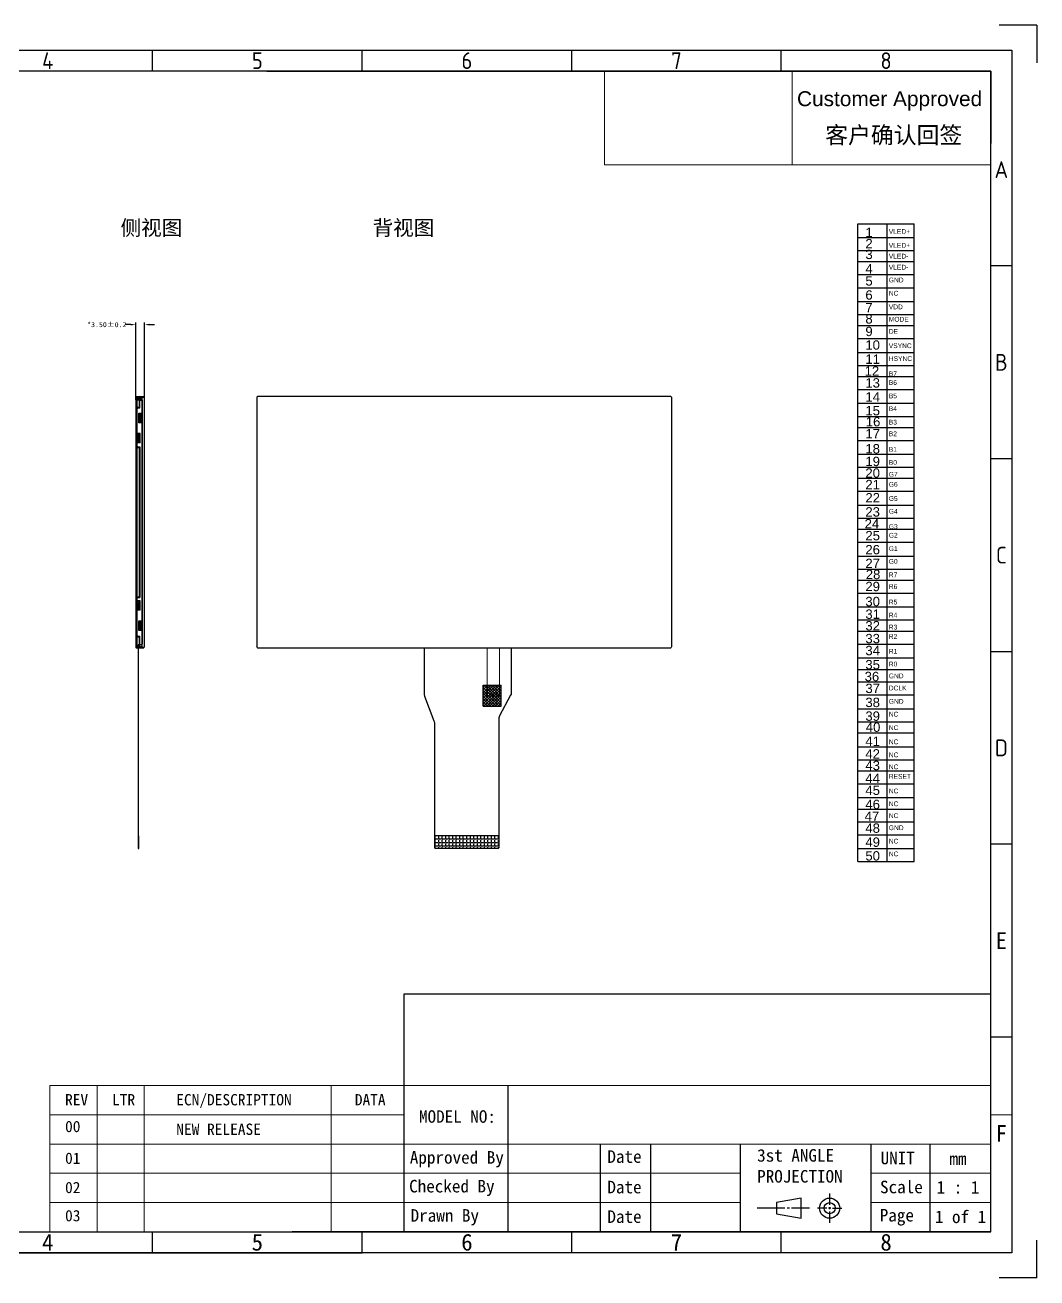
# Model space of a CAD drawing. Header units: millimetres. Extents: x 191 to 2495, y 125 to 624.
# Drawn here: x 491.8 to 894.5, y 124.9 to 623.6 of the extents above; entities that cross this region are included whole.
import ezdxf
from ezdxf.enums import TextEntityAlignment as Align

# ---------------------------------------------------------------- set-up
doc = ezdxf.new("R2010")
doc.units = ezdxf.units.MM
doc.layers.get('0').update_dxf_attribs({"linetype": 'CONTINUOUS'})
doc.layers.get('Defpoints').update_dxf_attribs({"linetype": 'CONTINUOUS'})
doc.layers.add('08_Dimension', color=3, linetype='CONTINUOUS', lineweight=9)
for name, color, linetype in [('0_dim', 7, 'CONTINUOUS'), ('AFILM1_GBR', 14, 'CONTINUOUS'), ('BL1_Housing', 7, 'CONTINUOUS'), ('BL3_Frame', 6, 'CONTINUOUS'), ('BL3_Frame_1', 52, 'CONTINUOUS'), ('FRAME', 7, 'CONTINUOUS'), ('LAYER_16', 6, 'CONTINUOUS')]:
    doc.layers.add(name, color=color, linetype=linetype)
doc.styles.add('ISO Proportional', font='isocp.shx', dxfattribs={"bigfont": 'gbcbig.shx'})
doc.styles.add('ROMANS', font='romans.shx', dxfattribs={"bigfont": 'chineset.shx'})
doc.styles.get("Standard").update_dxf_attribs({"font": 'arial.ttf'})
doc.styles.add('T01', font='')
doc.styles.add('宝明', font='simhei.ttf')
doc.styles.add('样式 1', font='arial.ttf', dxfattribs={"height": 2})
doc.styles.add('黑体', font='')
doc.styles.get('T01').set_extended_font_data('SimSun')
doc.styles.get('黑体').set_extended_font_data('楷体_GB2312')
doc.dimstyles.new('T1', dxfattribs={"dimtxt": 2, "dimasz": 2, "dimexe": 0.8, "dimexo": 0.5, "dimgap": 0.5, "dimtad": 0, "dimzin": 0, "dimdsep": 46, "dimtxsty": 'T01', "dimcen": 0, "dimclrd": 3, "dimclre": 3, "dimclrt": 3, "dimadec": 0, "dimazin": 0, "dimtfac": 1, "dimtdec": 4, "dimtofl": 0, "dimtmove": 0, "dimatfit": 3, "dimfxl": 0, "dimtolj": 1, "dimtzin": 0, "dimlwd": 0, "dimlwe": 0, "dimarcsym": 0})

# ---------------------------------------------------------------- blocks, each defined once
blk = doc.blocks.new('HYTYUJ')
at = {"color": 6}
for p, q in [((2424.1, 293.19), (2424.1, 193.79)), ((2424.4, 293.49), (2588.8, 293.49)), ((2589.1, 293.19), (2589.1, 193.79)), ((2588.8, 193.49), (2424.4, 193.49))]:
    blk.add_line(p, q, dxfattribs=at)
for centre, start, end in [((2424.4, 293.19), 90, 180), ((2588.8, 293.19), 0, 90), ((2424.4, 193.79), 180, 270), ((2588.8, 193.79), 270, 0)]:
    blk.add_arc(centre, 0.3, start, end, dxfattribs=at)
blk = doc.blocks.new('*D20')
at = {"color": 0}
for p, q in [((533.84, 504.35), (531.84, 504.35)), ((535.84, 474.44), (535.84, 505.15)), ((539.34, 474.44), (539.34, 505.15)), ((541.34, 504.35), (543.34, 504.35))]:
    blk.add_line(p, q, dxfattribs=at)
for points in [[(533.84, 504.69), (533.84, 504.02), (535.84, 504.35)], [(541.34, 504.69), (541.34, 504.02), (539.34, 504.35)]]:
    blk.add_solid(points, dxfattribs=at)
at = {"layer": 'Defpoints', "color": 0}
for p in [(535.84, 504.35), (535.84, 473.94), (539.34, 473.94)]:
    blk.add_point(p, dxfattribs=at)
at = {"color": 0, "insert": (524.33, 504.35), "char_height": 2, "attachment_point": 5, "style": 'T01'}
blk.add_mtext('\\A1;*3.50%%p0.2', dxfattribs=at)
blk = doc.blocks.new('RECTANGLE_18')
blk.add_solid([(0.499998, 3.499992), (0.499998, -3.499992), (-0.499998, 3.499992), (-0.499998, -3.499992)])

msp = doc.modelspace()

# ---------------------------------------------------------------- hatches: boundary and pattern name
h = msp.add_hatch()
h.set_pattern_fill('ANGLE', color=256, scale=0.2, style=0)
h.set_pattern_definition([(0, (-1550.8473, -1095.971), (0, 1.397), [1.016, -0.381]), (90, (-1550.8473, -1095.971), (-1.397, 9e-17), [1.016, -0.381])])
h.paths.add_polyline_path([(680.0189, 295.8718, 0.41421357), (680.3189, 296.1718), (680.3189, 300.8718), (654.8189, 300.8718), (654.8189, 296.1718, 0.41421357), (655.1189, 295.8718)])
at = {"layer": '08_Dimension'}
h = msp.add_hatch(dxfattribs=at)
h.set_pattern_fill('ANSI37', color=0, scale=0.25, style=0)
h.set_pattern_definition([(45, (-1551.9428, 74.87185), (-0.561266, 0.561266), []), (135, (-1551.9428, 74.87185), (-0.561266, -0.561266), [])])
h.paths.add_polyline_path([(680.6358, 360.8329), (675.6358, 360.8329), (675.6358, 356.5882), (676.5027, 356.5882, -0.97196525), (677.6358, 356.5882), (678.5404, 356.5882, -0.97196525), (679.6735, 356.5882), (680.6358, 356.5882)], flags=17)
h.paths.add_polyline_path([(675.6358, 360.8329), (674.1566, 360.8329), (674.1566, 352.4824), (681.282, 352.4824), (681.282, 360.8329), (680.6358, 360.8329), (680.6358, 356.5882), (679.6735, 356.5882, 0.0000518), (679.6735, 356.5883, 0.97186452), (678.5404, 356.5882), (677.6358, 356.5882, 0.97196525), (676.5027, 356.5882), (675.6358, 356.5882)])

# ---------------------------------------------------------------- linework, layer by layer
at = {"color": 1}
for p, q in [((894.4578, 623.6059), (879.4578, 623.6059)), ((894.4578, 623.6059), (894.4578, 608.6059)), ((894.4578, 124.9037), (894.4578, 139.9037)), ((894.4578, 124.9037), (879.4578, 124.9037))]:
    msp.add_line(p, q, dxfattribs=at)
for p, q in [((542.5276, 605.2661), (542.5276, 613.6059)), ((625.9252, 605.2661), (625.9252, 613.6059)), ((709.3228, 605.2661), (709.3228, 613.6059)), ((792.7204, 605.2661), (792.7204, 613.6059)), ((876.118, 605.2661), (208.9372, 605.2661)), ((588.0172, 605.2661), (876.118, 605.2661)), ((876.118, 143.2434), (876.118, 605.2661)), ((876.118, 605.2661), (876.118, 576.4373)), ((884.4578, 527.7064), (876.118, 527.7064)), ((884.4578, 450.9806), (876.118, 450.9806)), ((876.118, 374.2548), (884.4578, 374.2548)), ((680.3189, 300.8718), (654.8189, 300.8718)), ((884.4578, 297.529), (876.118, 297.529)), ((642.4762, 237.9153), (642.4762, 143.2434)), ((876.118, 237.9153), (642.4762, 237.9153)), ((876.118, 143.2434), (876.118, 227.4834)), ((884.4578, 220.8032), (876.118, 220.8032)), ((683.9497, 201.5222), (683.9497, 143.2434)), ((720.7244, 143.2434), (720.7244, 178.2107)), ((740.6745, 178.2107), (740.6745, 143.2434)), ((776.4677, 143.2434), (776.4677, 178.2107)), ((828.3677, 178.2107), (828.3677, 143.2434)), ((851.8776, 178.2107), (851.8776, 143.2434)), ((208.9372, 143.2434), (876.118, 143.2434)), ((542.5276, 134.9037), (542.5276, 143.2434)), ((876.118, 143.2434), (598.126, 143.2434)), ((625.9252, 134.9037), (625.9252, 143.2434)), ((709.3228, 134.9037), (709.3228, 143.2434)), ((792.7204, 134.9037), (792.7204, 143.2434)), ((459.13, 134.9037), (625.9252, 134.9037))]:
    msp.add_line(p, q)
at = {"lineweight": 5}
for p, q in [((722.3437, 605.2661), (722.3437, 568.003)), ((797.0562, 605.2661), (797.0562, 568.003)), ((722.3437, 568.003), (876.118, 568.003)), ((501.6703, 201.5222), (876.118, 201.5222)), ((501.6703, 189.8664), (642.4762, 189.8664)), ((876.118, 189.8664), (884.4578, 189.8664)), ((501.6703, 178.2107), (876.118, 178.2107)), ((501.6703, 166.5549), (776.4677, 166.5549)), ((776.4677, 166.5549), (501.6703, 166.5549)), ((828.3677, 166.5549), (876.118, 166.5549)), ((876.118, 166.5549), (828.3677, 166.5549)), ((776.4677, 154.8992), (501.6703, 154.8992)), ((876.118, 154.8992), (828.3677, 154.8992))]:
    msp.add_line(p, q, dxfattribs=at)
at = {"color": 3}
for p, q in [((823.1985, 544.5331), (845.65, 544.5331)), ((823.1985, 539.0042), (845.65, 539.0042)), ((823.1985, 533.8309), (845.65, 533.8309)), ((823.1985, 529.4403), (845.65, 529.4403)), ((823.1985, 524.267), (845.65, 524.267)), ((823.1985, 519.0009), (845.65, 519.0009)), ((823.1985, 513.5648), (845.65, 513.5648)), ((823.1985, 508.3915), (845.65, 508.3915)), ((823.1985, 504.0009), (845.65, 504.0009)), ((823.1985, 498.8276), (845.65, 498.8276)), ((823.1985, 493.2987), (845.65, 493.2987)), ((823.1985, 488.1255), (845.65, 488.1255)), ((823.1985, 483.7348), (845.65, 483.7348)), ((823.1985, 478.5615), (845.65, 478.5615)), ((823.1985, 473.1333), (845.65, 473.1333)), ((823.1985, 467.8594), (845.65, 467.8594)), ((823.1985, 463.4687), (845.65, 463.4687)), ((823.1985, 458.2954), (845.65, 458.2954)), ((823.1985, 452.7666), (845.65, 452.7666)), ((823.1985, 447.5933), (845.65, 447.5933)), ((823.1985, 443.2026), (845.65, 443.2026)), ((823.1985, 438.0293), (845.65, 438.0293)), ((823.1985, 432.5005), (845.65, 432.5005)), ((823.1985, 427.3272), (845.65, 427.3272)), ((823.1985, 422.9365), (845.65, 422.9365)), ((823.1985, 417.7632), (845.65, 417.7632)), ((823.1985, 412.2344), (845.65, 412.2344)), ((823.1985, 407.0611), (845.65, 407.0611)), ((823.1985, 402.6704), (845.65, 402.6704)), ((823.1985, 397.4971), (845.65, 397.4971)), ((823.1985, 391.9683), (845.65, 391.9683)), ((823.1985, 386.795), (845.65, 386.795)), ((823.1985, 382.4043), (845.65, 382.4043)), ((823.1985, 377.231), (845.65, 377.231)), ((823.1985, 371.7022), (845.65, 371.7022)), ((823.1985, 367.0979), (845.65, 367.0979)), ((823.1985, 362.1382), (845.65, 362.1382)), ((823.1985, 356.9649), (845.65, 356.9649)), ((823.1985, 351.4361), (845.65, 351.4361)), ((823.1985, 346.2628), (845.65, 346.2628)), ((823.1985, 341.8721), (845.65, 341.8721)), ((823.1985, 336.3433), (845.65, 336.3433)), ((823.1985, 331.17), (845.65, 331.17)), ((823.1985, 326.7793), (845.65, 326.7793)), ((823.1985, 321.606), (845.65, 321.606)), ((823.1985, 316.0772), (845.65, 316.0772)), ((823.1985, 311.473), (845.65, 311.473)), ((823.1985, 306.5132), (845.65, 306.5132)), ((823.1985, 301.3399), (845.65, 301.3399)), ((823.1985, 295.8111), (845.65, 295.8111)), ((823.1985, 290.6378), (845.65, 290.6378))]:
    msp.add_line(p, q, dxfattribs=at)
at = {"color": 6, "linetype": 'Continuous'}
for p, q in [((539.0889, 475.7444), (539.0889, 475.5444)), ((539.0889, 375.7444), (539.0889, 375.9444))]:
    msp.add_line(p, q, dxfattribs=at)
at = {"color": 0}
for p, q in [((536.7889, 375.7444), (536.7889, 295.8718)), ((674.1566, 352.4824), (674.1566, 360.8329)), ((674.1566, 360.8329), (681.282, 360.8329)), ((681.282, 352.4824), (681.282, 360.8329)), ((675.6358, 356.5882), (676.5027, 356.5882)), ((677.6358, 356.5882), (678.5404, 356.5882)), ((679.6735, 356.5882), (680.6358, 356.5882)), ((674.1566, 352.4824), (681.282, 352.4824)), ((537.0889, 300.8718), (536.7889, 300.8718)), ((537.0889, 295.8718), (537.0889, 300.8718)), ((536.7889, 295.8718), (537.0889, 295.8718))]:
    msp.add_line(p, q, dxfattribs=at)
at = {"linetype": 'Continuous', "lineweight": 5}
for p, q in [((501.6703, 143.2434), (501.6703, 201.5222)), ((520.4386, 143.2434), (520.4386, 201.5222)), ((539.207, 201.5222), (539.207, 143.2434)), ((613.6376, 143.2434), (613.6376, 201.5222))]:
    msp.add_line(p, q, dxfattribs=at)
at = {"color": 7}
for p, q in [((800.6429, 156.6855), (790.8604, 154.9068)), ((790.8604, 154.9068), (790.8604, 150.4602)), ((800.6429, 148.6816), (800.6429, 156.6855)), ((811.9634, 158.4641), (811.9634, 154.0175)), ((811.9634, 158.4641), (811.9634, 154.9068)), ((794.1862, 152.6835), (783.1187, 152.6835)), ((790.8604, 150.4602), (800.6429, 148.6816)), ((795.9648, 152.6835), (795.0755, 152.6835)), ((795.9648, 152.6835), (795.0755, 152.6835)), ((803.9687, 152.6835), (796.8542, 152.6835)), ((803.0794, 152.6835), (796.8542, 152.6835)), ((810.8743, 152.6835), (807.1622, 152.6835)), ((812.4081, 152.6835), (811.5188, 152.6835)), ((812.4081, 152.6835), (811.5188, 152.6835)), ((811.9634, 153.1282), (811.9634, 152.2389)), ((811.9634, 153.1282), (811.9634, 152.2389)), ((811.9634, 151.3496), (811.9634, 146.903)), ((811.9634, 150.4602), (811.9634, 146.903)), ((813.0526, 152.6835), (816.7647, 152.6835))]:
    msp.add_line(p, q, dxfattribs=at)
at = {"color": 7, "linetype": 'Continuous', "lineweight": 5}
msp.add_line((502.0657, 143.2434), (642.4762, 143.2434), dxfattribs=at)
msp.add_lwpolyline([(884.4578, 134.9037), (200.5974, 134.9037), (200.5974, 613.6059), (884.4578, 613.6059)], close=True)
at = {"color": 7}
for radius in [4.0019, 2.2233]:
    msp.add_circle((811.9634, 152.6835), radius, dxfattribs=at)
at = {"color": 0}
for centre in [(677.0692, 356.5721), (679.107, 356.5721)]:
    msp.add_arc(centre, 0.5668, 1.628998, 178.371002, dxfattribs=at)
at = {"layer": '08_Dimension', "color": 0}
for p, q in [((675.6358, 356.5882), (675.6358, 375.7768)), ((680.6358, 356.5882), (680.6358, 375.7768))]:
    msp.add_line(p, q, dxfattribs=at)
at = {"layer": '0_dim', "color": 6, "linetype": 'Continuous'}
for p, q in [((536.3389, 475.2444), (537.4389, 475.2444)), ((539.0889, 475.5444), (536.7889, 475.5444)), ((536.3389, 376.2444), (537.4389, 376.2444)), ((536.7889, 375.9444), (539.0889, 375.9444))]:
    msp.add_line(p, q, dxfattribs=at)
at = {"layer": 'BL1_Housing', "color": 6, "linetype": 'Continuous'}
for p, q in [((536.3389, 375.9944), (536.3389, 475.2944)), ((536.3389, 475.2944), (537.3889, 475.2944)), ((536.3389, 474.4944), (537.3889, 474.4944)), ((537.4889, 475.3444), (537.2369, 475.3444)), ((537.2369, 475.3444), (537.2369, 475.2944)), ((537.3889, 471.3444), (537.3889, 475.2944)), ((537.3889, 475.0444), (538.4389, 475.0444)), ((537.3889, 474.2444), (538.4389, 474.2444)), ((537.9889, 475.0444), (537.4889, 475.3444)), ((538.4389, 376.2444), (538.4389, 475.0444)), ((537.3889, 471.3444), (536.3389, 471.3444)), ((537.2389, 465.4944), (537.2389, 468.6944)), ((537.2389, 468.6944), (537.9389, 468.6944)), ((537.9389, 465.4944), (537.2389, 465.4944)), ((537.4389, 465.4944), (537.4389, 468.6944)), ((537.9389, 465.4944), (537.9389, 468.6944)), ((537.3889, 455.3444), (536.3389, 455.3444)), ((537.3889, 395.9444), (537.3889, 455.3444)), ((537.3889, 395.9444), (536.3389, 395.9444)), ((537.2389, 386.0444), (537.9389, 386.0444)), ((537.2389, 382.8444), (537.2389, 386.0444)), ((537.4389, 382.8444), (537.4389, 386.0444)), ((537.9389, 382.8444), (537.9389, 386.0444)), ((537.3889, 379.9444), (536.3389, 379.9444)), ((537.9389, 382.8444), (537.2389, 382.8444)), ((537.3889, 375.9944), (537.3889, 379.9444)), ((536.3389, 376.7944), (537.3889, 376.7944)), ((536.3389, 375.9944), (537.3889, 375.9944)), ((537.2389, 375.9444), (537.2389, 375.9944)), ((537.2389, 375.9444), (537.4389, 375.9444)), ((537.3889, 377.0444), (538.4389, 377.0444)), ((537.3889, 376.2444), (538.4389, 376.2444)), ((537.4389, 375.9444), (537.9389, 376.2444))]:
    msp.add_line(p, q, dxfattribs=at)
at = {"layer": 'BL3_Frame', "color": 6, "linetype": 'Continuous'}
for p, q in [((535.8389, 475.5444), (535.8389, 375.9444)), ((536.0389, 475.7444), (539.0889, 475.7444)), ((536.7889, 475.7444), (536.7889, 474.5444)), ((538.0889, 474.5444), (536.7889, 474.5444)), ((538.3889, 474.2444), (538.3889, 377.2444)), ((537.6389, 461.0944), (536.5864, 461.0944)), ((536.5864, 461.0944), (536.5864, 457.2895)), ((537.6389, 457.2895), (537.6389, 461.0944)), ((537.6389, 457.2895), (536.5864, 457.2895)), ((537.6389, 394.4493), (536.5864, 394.4493)), ((536.5864, 394.4493), (536.5864, 390.6444)), ((537.6389, 390.6444), (537.6389, 394.4493)), ((537.6389, 390.6444), (536.5864, 390.6444)), ((536.0389, 375.7444), (539.0889, 375.7444)), ((536.7889, 376.9444), (536.7889, 375.7444)), ((538.0889, 376.9444), (536.7889, 376.9444))]:
    msp.add_line(p, q, dxfattribs=at)
for centre, radius, start, end in [((536.0389, 475.5444), 0.2, 90, 180), ((538.0889, 474.2444), 0.3, 0, 90), ((536.0389, 375.9444), 0.2, 180, 270), ((538.0889, 377.2444), 0.3, 270, 0)]:
    msp.add_arc(centre, radius, start, end, dxfattribs=at)
at = {"layer": 'BL3_Frame_1', "color": 6, "linetype": 'Continuous'}
for p, q in [((536.3389, 475.4444), (539.1389, 475.4444)), ((536.3389, 475.4444), (536.3389, 475.2444)), ((537.2689, 475.7444), (537.2689, 475.4444)), ((537.2689, 475.7444), (537.6389, 475.7444)), ((537.4389, 471.1944), (537.4389, 475.4444)), ((537.6389, 475.7444), (537.6389, 475.4444)), ((539.3389, 376.2444), (539.3389, 475.2444)), ((536.3389, 455.9944), (536.3389, 470.8944)), ((536.6389, 471.1944), (537.4389, 471.1944)), ((537.1089, 469.0944), (538.0389, 469.0944)), ((537.1089, 465.2944), (537.1089, 469.0944)), ((538.0389, 469.0944), (538.0389, 465.2944)), ((538.0389, 465.2944), (537.1089, 465.2944)), ((536.8364, 460.0619), (537.6389, 460.0619)), ((536.8364, 458.3219), (536.8364, 460.0619)), ((537.2689, 460.6944), (537.6389, 460.6944)), ((537.2689, 457.6895), (537.2689, 460.6944)), ((537.6389, 457.6895), (537.6389, 460.6944)), ((536.6389, 455.6944), (537.4389, 455.6944)), ((537.6389, 458.3219), (536.8364, 458.3219)), ((537.6389, 457.6895), (537.2689, 457.6895)), ((537.4389, 455.6944), (537.4389, 395.7944)), ((536.3389, 380.5944), (536.3389, 395.4944)), ((536.6389, 395.7944), (537.4389, 395.7944)), ((537.2689, 394.0493), (537.6389, 394.0493)), ((537.2689, 391.0444), (537.2689, 394.0493)), ((537.6389, 391.0444), (537.6389, 394.0493)), ((536.8364, 393.4168), (537.6389, 393.4168)), ((536.8364, 391.6768), (536.8364, 393.4168)), ((537.6389, 391.6768), (536.8364, 391.6768)), ((537.6389, 391.0444), (537.2689, 391.0444)), ((537.1089, 382.6444), (537.1089, 386.4444)), ((537.1089, 386.4444), (538.0389, 386.4444)), ((538.0389, 386.4444), (538.0389, 382.6444)), ((536.6389, 380.2944), (537.4389, 380.2944)), ((538.0389, 382.6444), (537.1089, 382.6444)), ((537.4389, 376.0444), (537.4389, 380.2944)), ((536.3389, 376.0444), (536.3389, 376.2444)), ((536.3389, 376.0444), (539.1389, 376.0444)), ((537.2689, 375.7444), (537.2689, 376.0444)), ((537.2689, 375.7444), (537.6389, 375.7444)), ((537.6389, 375.7444), (537.6389, 376.0444))]:
    msp.add_line(p, q, dxfattribs=at)
for centre, radius, start, end in [((537.4694, 474.9936), 0.7771, 104.955195, 144.543897), ((539.1389, 475.2444), 0.2, 0, 90), ((536.6389, 470.8944), 0.3, 90, 180), ((537.5862, 460.0133), 0.7513, 114.981695, 176.291832), ((536.6389, 455.9944), 0.3, 180, 270), ((537.5862, 458.3705), 0.7513, 183.708168, 245.018305), ((536.6389, 395.4944), 0.3, 90, 180), ((537.5862, 393.3682), 0.7513, 114.981695, 176.291832), ((537.5862, 391.7254), 0.7513, 183.708168, 245.018305), ((536.6389, 380.5944), 0.3, 180, 270), ((537.4694, 376.4952), 0.7771, 215.456103, 255.044805), ((539.1389, 376.2444), 0.2, 270, 0)]:
    msp.add_arc(centre, radius, start, end, dxfattribs=at)
at = {"layer": 'FRAME', "color": 3}
for p, q in [((823.1985, 524.267), (823.1985, 544.5331)), ((834.8719, 524.267), (834.8719, 544.5331)), ((845.65, 524.267), (845.65, 544.5331)), ((823.1985, 498.8276), (823.1985, 524.267)), ((834.8719, 498.8276), (834.8719, 524.267)), ((845.65, 498.8276), (845.65, 524.267)), ((823.1985, 478.5615), (823.1985, 498.8276)), ((834.8719, 478.5615), (834.8719, 498.8276)), ((845.65, 478.5615), (845.65, 498.8276)), ((823.1985, 458.2954), (823.1985, 478.5615)), ((834.8719, 458.2954), (834.8719, 478.5615)), ((845.65, 458.2954), (845.65, 478.5615)), ((823.1985, 438.0293), (823.1985, 458.2954)), ((834.8719, 438.0293), (834.8719, 458.2954)), ((845.65, 438.0293), (845.65, 458.2954)), ((823.1985, 417.7632), (823.1985, 438.0293)), ((834.8719, 417.7632), (834.8719, 438.0293)), ((845.65, 417.7632), (845.65, 438.0293)), ((823.1985, 397.4971), (823.1985, 417.7632)), ((834.8719, 397.4971), (834.8719, 417.7632)), ((845.65, 397.4971), (845.65, 417.7632)), ((823.1985, 377.231), (823.1985, 397.4971)), ((834.8719, 377.231), (834.8719, 397.4971)), ((845.65, 377.231), (845.65, 397.4971)), ((823.1985, 356.9649), (823.1985, 377.231)), ((834.8719, 356.9649), (834.8719, 377.231)), ((845.65, 356.9649), (845.65, 377.231)), ((823.1985, 341.8721), (823.1985, 356.9649)), ((834.8719, 341.8721), (834.8719, 356.9649)), ((845.65, 341.8721), (845.65, 356.9649)), ((823.1985, 321.606), (823.1985, 341.8721)), ((834.8719, 321.606), (834.8719, 341.8721)), ((845.65, 321.606), (845.65, 341.8721)), ((823.1985, 301.3399), (823.1985, 321.606)), ((834.8719, 301.3399), (834.8719, 321.606)), ((845.65, 301.3399), (845.65, 321.606)), ((823.1985, 290.6378), (823.1985, 301.3399)), ((834.8719, 290.6378), (834.8719, 301.3399)), ((845.65, 290.6378), (845.65, 301.3399))]:
    msp.add_line(p, q, dxfattribs=at)
at = {"layer": 'LAYER_16', "color": 0}
msp.add_lwpolyline([(685.2689, 375.7768), (685.2689, 357.7429), (685.2676, 357.7141, -0.11471698), (685.0242, 356.8416), (680.5635, 348.6862, 0.11471587), (680.3201, 347.8137), (680.3189, 347.7849), (680.3189, 296.1718, -0.41421356), (680.0189, 295.8718), (655.1189, 295.8718, -0.41421356), (654.8189, 296.1718), (654.8189, 345.3862), (654.795, 345.8743), (654.765, 346.0846, 0.05575962), (654.6538, 346.5152), (650.8839, 356.4041, -0.05576108), (650.7727, 356.8347), (650.7427, 357.045), (650.7189, 357.5331), (650.7189, 375.7768)], format="xyb", dxfattribs=at)

# ---------------------------------------------------------------- block references
at = {"color": 0, "xscale": -1}
msp.add_blockref('HYTYUJ', (3173.1152, 182.2873), dxfattribs=at)
at = {"layer": 'AFILM1_GBR', "color": 0}
for p in [(677.1358, 356.5882), (679.1358, 356.5882)]:
    msp.add_blockref('RECTANGLE_18', p, dxfattribs=at)

# ---------------------------------------------------------------- texts
for s, style, p in [('4', 'ISO Proportional', (500.8288, 609.436)), ('5', 'ISO Proportional', (584.2264, 609.436)), ('6', 'ISO Proportional', (667.624, 609.436)), ('7', 'ISO Proportional', (751.0216, 609.436)), ('8', 'ISO Proportional', (834.4192, 609.436)), ('A', 'ISO Proportional', (880.2879, 566.0693)), ('B', 'ISO Proportional', (880.2879, 489.3435)), ('C', 'ISO Proportional', (880.2879, 412.6177)), ('D', 'ISO Proportional', (880.2879, 335.8919)), ('E', '宝明', (880.2879, 259.1661)), ('F', '宝明', (880.2879, 182.4403)), ('4', '宝明', (500.8288, 139.0736)), ('5', '宝明', (584.2264, 139.0736)), ('6', '宝明', (667.624, 139.0736)), ('7', '宝明', (751.0216, 139.0736)), ('8', '宝明', (834.4192, 139.0736))]:
    msp.add_text(s, height=6.6718, dxfattribs=dict(style=style)).set_placement(p, align=Align.MIDDLE)
at = {"lineweight": 5, "style": '样式 1'}
msp.add_text('Customer Approved', height=5.932261, dxfattribs=at).set_placement((798.9789, 591.3216))
at = {"color": 7, "style": '宝明'}
for s, p in [('MODEL NO:', (663.8671, 189.1557)), ('Approved By', (663.6143, 172.2693)), ('Date', (730.336, 173.1761)), ('UNIT', (839.0373, 172.5987)), ('mm', (863.0547, 172.3875)), ('Checked By', (661.6349, 160.8131)), ('Date', (730.336, 161.0312)), ('Scale', (840.53, 161.1733)), ('1 : 1', (863.0547, 160.9621)), ('Drawn By', (658.8233, 149.0557)), ('Date', (730.336, 149.2673)), ('Page', (838.7056, 149.0578)), ('1 of 1', (864.0533, 149.3489))]:
    msp.add_text(s, height=5, dxfattribs=at).set_placement(p, align=Align.MIDDLE)
at = {"lineweight": 5}
for s, insert, char_height, width, attachment_point, style in [('{\\fSimSun|b0|i0|c134|p54;客户确认回签}', (864.756, 583.1677), 6.666424, 62.410706, 3, 'ROMANS'), ('{\\fSimSun|b0|i0|c134|p2;\\C7;REV}', (507.7114, 198.0963), 4.5, 13.370891, 1, '黑体'), ('{\\fSimSun|b0|i0|c134|p2;\\C7;LTR}', (526.3968, 198.0963), 4.5, 13.370891, 1, '黑体'), ('{\\fSimSun|b0|i0|c134|p2;\\C7;ECN/DESCRIPTION\\C1;}', (551.9684, 198.0963), 4.5, 51.180973, 1, '黑体'), ('{\\fSimSun|b0|i0|c134|p2;\\C7;DATA}', (623.0242, 198.0963), 4.5, 13.370891, 1, '黑体'), ('{\\fSimSun|b0|i0|c134|p2;00}', (507.7114, 187.4456), 4.5, 13.370891, 1, '黑体'), ('NEW RELEASE', (551.9684, 186.3398), 4.5, 51.180973, 1, '黑体'), ('{\\fSimSun|b0|i0|c134|p2;01}', (507.7114, 174.82), 4.5, 13.370891, 1, '黑体'), ('{\\fSimSun|b0|i0|c134|p2;02}', (507.7114, 163.16), 4.5, 13.370891, 1, '黑体'), ('{\\fSimSun|b0|i0|c134|p2;03}', (507.7114, 151.9489), 4.5, 13.370891, 1, '黑体')]:
    msp.add_mtext(s, dxfattribs=dict(at, insert=insert, char_height=char_height, width=width, attachment_point=attachment_point, style=style))
at = {"color": 3, "attachment_point": 1}
for s, insert, char_height, width in [('{\\fSimSun|b0|i0|c134|p2;侧视图}', (529.8084, 545.9192), 6, 29.573595), ('{\\fSimSun|b0|i0|c134|p2;背视图}', (630.0938, 545.9192), 6, 29.573595), ('1', (826.194, 542.9348), 3.7301, 24.016384), ('VLED+', (835.5086, 542.4019), 1.89536, 28.983013), ('3', (826.194, 534.1877), 3.7301, 24.016384), ('2', (826.194, 538.4734), 3.7301, 24.016384), ('VLED+', (835.5086, 536.8731), 1.89536, 28.983013), ('VLED-', (835.5086, 532.5672), 1.89536, 28.983013), ('4', (826.194, 528.4429), 3.7301, 24.016384), ('VLED-', (835.5086, 528.1766), 1.89536, 28.983013), ('5', (826.194, 523.627), 3.7301, 24.016384), ('GND', (835.5086, 523.0811), 1.89536, 28.983013), ('6', (826.194, 518.0365), 3.7301, 24.016384), ('NC', (835.5086, 517.8151), 1.89536, 28.983013), ('7', (826.194, 513.0358), 3.7301, 24.016384), ('VDD', (835.5086, 512.379), 1.89536, 28.983013), ('8', (826.194, 508.5236), 3.7301, 24.016384), ('MODE', (835.5086, 507.4529), 1.89536, 28.983013), ('9', (826.194, 503.5256), 3.7301, 24.016384), ('DE', (835.5086, 502.6273), 1.89536, 28.983013), ('10', (826.194, 498.111), 3.73006, 24.016384), ('VSYNC', (835.5086, 496.9064), 1.89536, 28.983013), ('11', (826.194, 492.4882), 3.73006, 24.016384), ('HSYNC', (835.5086, 491.8078), 1.89536, 28.983013), ('12', (825.8914, 487.7699), 3.73006, 24.016384), ('B7', (835.5086, 485.7215), 1.89536, 28.983013), ('13', (826.194, 483.0388), 3.73006, 24.016384), ('B6', (835.5086, 482.263), 1.89536, 28.983013), ('14', (826.194, 477.4595), 3.73006, 24.016384), ('B5', (835.5086, 476.9454), 1.89536, 28.983013), ('15', (826.194, 471.9948), 3.73006, 24.016384), ('B4', (835.5086, 471.8617), 1.89536, 28.983013), ('16', (826.3551, 467.594), 3.73006, 24.016384), ('B3', (835.5086, 466.4999), 1.89536, 28.983013), ('17', (826.194, 462.803), 3.73006, 24.016384), ('B2', (835.5086, 461.8527), 1.89536, 28.983013), ('18', (826.194, 456.8117), 3.73006, 24.016384), ('B1', (835.5086, 455.6707), 1.89536, 28.983013), ('19', (826.194, 451.7854), 3.73006, 24.016384), ('B0', (835.5086, 450.4799), 1.89536, 28.983013), ('20', (826.194, 447.1711), 3.73006, 24.016384), ('G7', (835.5086, 445.7113), 1.89536, 28.983013), ('21', (826.194, 442.5711), 3.73006, 24.016384), ('G6', (835.5086, 441.742), 1.89536, 28.983013), ('22', (826.194, 437.3127), 3.73006, 24.016384), ('G5', (835.5086, 436.1081), 1.89536, 28.983013), ('23', (826.194, 431.6899), 3.73006, 24.016384), ('G4', (835.5086, 431.0095), 1.89536, 28.983013), ('24', (825.8914, 426.9717), 3.73006, 24.016384), ('G3', (835.5086, 424.9232), 1.89536, 28.983013), ('25', (826.194, 422.2405), 3.73006, 24.016384), ('G2', (835.5086, 421.4647), 1.89536, 28.983013), ('26', (826.194, 416.6612), 3.73006, 24.016384), ('G1', (835.5086, 416.1471), 1.89536, 28.983013), ('27', (826.194, 411.1965), 3.73006, 24.016384), ('G0', (835.5086, 411.0634), 1.89536, 28.983013), ('28', (826.3551, 406.7957), 3.73006, 24.016384), ('R7', (835.5086, 405.7017), 1.89536, 28.983013), ('29', (826.194, 402.0047), 3.73006, 24.016384), ('R6', (835.5086, 401.0544), 1.89536, 28.983013), ('30', (826.194, 396.0134), 3.73006, 24.016384), ('R5', (835.5086, 394.8724), 1.89536, 28.983013), ('31', (826.194, 390.9872), 3.73006, 24.016384), ('R4', (835.5086, 389.6816), 1.89536, 28.983013), ('32', (826.194, 386.3729), 3.73006, 24.016384), ('R3', (835.5086, 384.913), 1.89536, 28.983013), ('33', (826.194, 381.2591), 3.73006, 24.016384), ('R2', (835.5086, 381.1334), 1.89536, 28.983013), ('34', (826.194, 376.5144), 3.73006, 24.016384), ('R1', (835.5086, 375.3098), 1.89536, 28.983013), ('35', (826.194, 370.8916), 3.73006, 24.016384), ('R0', (835.5086, 370.2112), 1.89536, 28.983013), ('36', (825.8914, 366.1734), 3.73006, 24.016384), ('GND', (835.5086, 365.4819), 1.89536, 28.983013), ('37', (826.194, 361.4422), 3.73006, 24.016384), ('DCLK', (835.5086, 360.6665), 1.89536, 28.983013), ('38', (826.194, 355.8629), 3.73006, 24.016384), ('GND', (835.5086, 355.3488), 1.89536, 28.983013), ('39', (826.194, 350.3982), 3.73006, 24.016384), ('NC', (835.5086, 350.2651), 1.89536, 28.983013), ('40', (826.3551, 345.9974), 3.73006, 24.016384), ('NC', (835.5086, 344.9034), 1.89536, 28.983013), ('41', (826.194, 340.3884), 3.73006, 24.016384), ('NC', (835.5086, 339.2474), 1.89536, 28.983013), ('42', (826.194, 335.3622), 3.73006, 24.016384), ('43', (826.194, 330.7479), 3.73006, 24.016384), ('NC', (835.5086, 334.0566), 1.89536, 28.983013), ('NC', (835.5086, 329.288), 1.89536, 28.983013), ('44', (826.194, 325.6341), 3.73006, 24.016384), ('RESET', (835.5086, 325.5084), 1.89536, 28.983013), ('45', (826.194, 320.8894), 3.73006, 24.016384), ('NC', (835.5086, 319.6848), 1.89536, 28.983013), ('46', (826.194, 315.2666), 3.73006, 24.016384), ('NC', (835.5086, 314.5862), 1.89536, 28.983013), ('47', (825.8914, 310.5484), 3.73006, 24.016384), ('NC', (835.5086, 309.8569), 1.89536, 28.983013), ('48', (826.194, 305.8172), 3.73006, 24.016384), ('GND', (835.5086, 305.0415), 1.89536, 28.983013), ('49', (826.194, 300.2379), 3.73006, 24.016384), ('NC', (835.5086, 299.7238), 1.89536, 28.983013), ('50', (826.194, 294.7732), 3.73006, 24.016384), ('NC', (835.5086, 294.6401), 1.89536, 28.983013)]:
    msp.add_mtext(s, dxfattribs=dict(at, insert=insert, char_height=char_height, width=width))
at = {"color": 0, "insert": (779.7182, 176.1923), "char_height": 5, "width": 44.544392, "attachment_point": 1, "style": '黑体'}
msp.add_mtext('{\\C256; 3st ANGLE \\P PROJECTION}', dxfattribs=at)

# ---------------------------------------------------------------- dimensions: what is measured, and where the dimension line sits
at = {"color": 3}
dim = msp.add_linear_dim(base=(535.8389, 504.3537), p1=(539.3389, 473.9364), p2=(535.8389, 473.9364), text='*<>%%p0.2', dimstyle='T1', override={"dimclrd": 0, "dimclre": 0, "dimclrt": 0}, dxfattribs=at)
dim.commit()
dim.dimension.update_dxf_attribs({"geometry": '*D20', "text_midpoint": (524.3277, 504.3537), "dimtype": 160})

doc.saveas('drawing.dxf')
